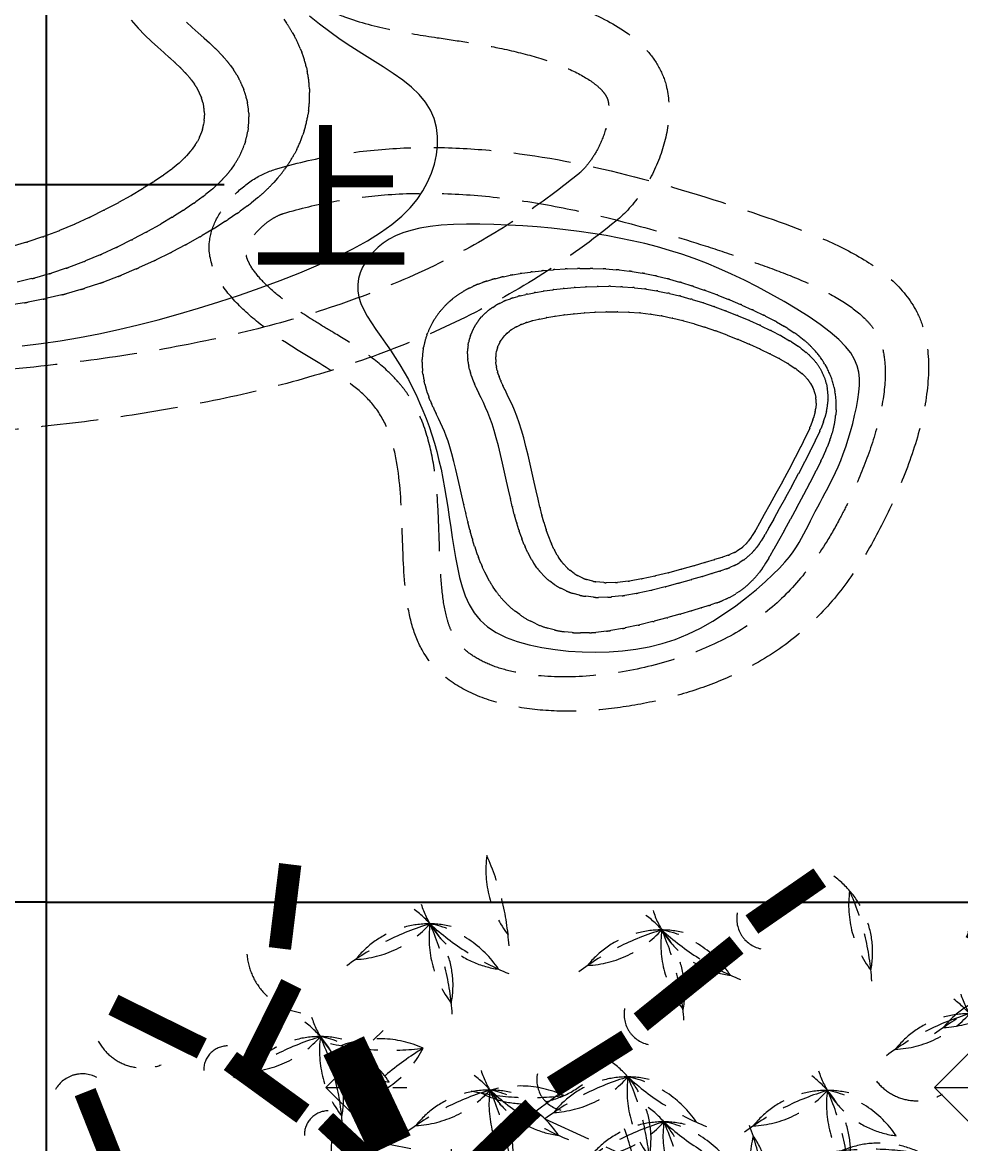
# Model space of a CAD drawing. Header units: millimetres. Extents: x -108767 to 78913, y -380878 to 1470.
# Drawn here: x -57684 to -56703, y -192231 to -191058 of the extents above; entities that cross this region are included whole.
import ezdxf
from ezdxf.enums import TextEntityAlignment as Align

# ---------------------------------------------------------------- set-up
doc = ezdxf.new("R2010")
doc.units = ezdxf.units.MM
doc.header["$LTSCALE"] = 10
doc.linetypes.add('DASH', pattern=[0.35, 0.25, -0.1])
for name, color, linetype in [('NW-01-stair(楼梯)', 87, 'Continuous'), ('NW-02-fr(地面家具)', 74, 'Continuous'), ('NW-02-free(活动家具)', 241, 'Continuous'), ('NW-03-地面铺装', 8, 'Continuous')]:
    doc.layers.add(name, color=color, linetype=linetype)
doc.styles.add('黑体', font='', dxfattribs={"width": 0.8, "height": 3})
doc.styles.get('黑体').set_extended_font_data('Microsoft YaHei')

# ---------------------------------------------------------------- blocks, each defined once
blk = doc.blocks.new('A$C0404cc3b')
at = {"layer": 'NW-02-free(活动家具)', "color": 8, "linetype": 'DASH', "lineweight": 5, "ltscale": 20}
for p, q in [((292.5, 721.1), (352.2, 780.8)), ((928.9, 721.1), (988.6, 780.8)), ((1253.8, 721.1), (1313.4, 780.8)), ((292.5, 721.1), (376.9, 721.1)), ((292.5, 721.1), (352.2, 661.5)), ((928.9, 721.1), (1013.3, 721.1)), ((928.9, 721.1), (988.6, 661.5)), ((1253.8, 721.1), (1338.2, 721.1)), ((1253.8, 721.1), (1313.4, 661.5)), ((279.5, 520.9), (348.4, 569.7)), ((279.5, 520.9), (328.3, 452.1)), ((279.5, 520.9), (362.7, 506.7))]:
    blk.add_line(p, q, dxfattribs=at)
for points, const_width in [([(244.3, 866.6), (255.1, 954.6)], 23.4), ([(738, 891.7), (809, 940.8)], 23.4), ([(1205.6, 866.6), (1216.4, 954.6)], 11.7), ([(621.7, 789.5), (721.9, 870.3)], 23.4), ([(964, 883.7), (1074.1, 833.1), (1134.9, 780.7), (1199.8, 742.5)], 11.7), ([(205.5, 726.7), (256.3, 829.4)], 23.4), ([(1166.8, 726.7), (1217.6, 829.4)], 11.7), ([(70.2, 807.7), (162.6, 762)], 23.4), ([(311, 764.8), (359.9, 661)], 46.8), ([(529.8, 722), (607.5, 770.7)], 23.4), ([(192.5, 748.9), (268.4, 693.7)], 23.4), ([(40.6, 716.3), (77.5, 623.1)], 23.4), ([(443.9, 637.1), (509.1, 700.1)], 23.4), ([(292, 686), (375.7, 607.8)], 23.4), ([(884.5, 652.2), (884.5, 652.2)], 11.7), ([(914, 557.5), (925.7, 647.1)], 11.7), ([(414.9, 608.6), (496, 572.9)], 23.4), ([(88, 595.6), (127.2, 508.8)], 23.4), ([(512, 560.1), (593.1, 524.4)], 23.4), ([(498.4, 537.9), (585.9, 515.4)], 11.7), ([(1210.2, 477.3), (1288.8, 539.3)], 11.7), ([(615.4, 501.6), (699.2, 464.5)], 11.7), ([(137.6, 483.5), (179.2, 402.9)], 23.4), ([(719.8, 452.9), (803.6, 415.8)], 11.7), ([(194.2, 376.8), (218.4, 288.4)], 23.4), ([(232.4, 269.4), (281, 150.2)], 23.4), ([(296.8, 128.6), (323.4, 46.5)], 23.4)]:
    blk.add_lwpolyline(points, dxfattribs=dict(at, const_width=const_width))
for points in [[(450.1, 643.9), (499.7, 687.3), (550.8, 725.4)], [(521.5, 688.3), (631.6, 637.7), (692.4, 585.3), (757.3, 547.1)], [(621.7, 582.1), (494.5, 628.8), (450.1, 643.9), (359.9, 661)], [(88, 595.6), (55.6, 471.3), (37.9, 395.2)], [(585.9, 515.4), (649.8, 548.8), (735.9, 579.6)], [(396.4, 180.8), (385.1, 189.7)]]:
    blk.add_lwpolyline(points, dxfattribs=at)
for centre, radius, start, end in [((571.6, 949.1), 111.9, 172.3993, 217.6505), ((210.6, 852.2), 273.9, 3.6094, 24.0657), ((765.8, 862.5), 98.5, 349.1006, 54.0461), ((976.5, 863), 98.5, 349.1006, 54.0461), ((951.1, 912.2), 111.9, 172.3993, 217.6505), ((590.1, 815.3), 273.9, 3.6094, 24.0657), ((1128.9, 664.9), 273.9, 106.5523, 127.0086), ((1161.8, 912.7), 111.9, 172.3993, 217.6505), ((800.8, 815.8), 273.9, 3.6094, 24.0657), ((1235.8, 1129.6), 273.9, 227.528, 247.9843), ((1029.9, 817.6), 111.9, 33.9433, 79.1944), ((326.9, 827.8), 98.5, 349.1006, 54.0461), ((486, 942.6), 98.5, 197.5476, 262.4931), ((728.5, 936.2), 98.5, 197.5476, 262.4931), ((754.5, 897.8), 32.4, 168.9262, 259.8198), ((1337.6, 650.8), 273.9, 106.5523, 127.0086), ((1259, 815), 98.5, 76.5719, 141.5174), ((1176.1, 988), 111.9, 272.9675, 318.2187), ((479.3, 629.8), 273.9, 106.5523, 127.0086), ((400.7, 793.9), 98.5, 76.5719, 141.5174), ((317.8, 966.9), 111.9, 272.9675, 318.2187), ((512.2, 877.6), 111.9, 172.3993, 217.6505), ((151.2, 780.7), 273.9, 3.6094, 24.0657), ((586.3, 1094.4), 273.9, 227.528, 247.9843), ((380.3, 782.5), 111.9, 33.9433, 79.1944), ((569.4, 821.5), 98.5, 349.1006, 54.0461), ((1014.1, 816), 98.5, 349.1006, 54.0461), ((721.8, 623.4), 273.9, 106.5523, 127.0086), ((643.2, 787.5), 98.5, 76.5719, 141.5174), ((560.3, 960.6), 111.9, 272.9675, 318.2187), ((754.7, 871.2), 111.9, 172.3993, 217.6505), ((393.6, 774.3), 273.9, 3.6094, 24.0657), ((828.7, 1088.1), 273.9, 227.528, 247.9843), ((622.8, 776.1), 111.9, 33.9433, 79.1944), ((1166.5, 618), 273.9, 106.5523, 127.0086), ((1005, 955.1), 111.9, 272.9675, 318.2187), ((1087.9, 782.1), 98.5, 76.5719, 141.5174), ((1199.4, 865.7), 111.9, 172.3993, 217.6505), ((838.3, 768.8), 273.9, 3.6094, 24.0657), ((1273.4, 1082.6), 273.9, 227.528, 247.9843), ((1067.5, 770.6), 111.9, 33.9433, 79.1944), ((277.4, 866.3), 67.9, 184.9165, 260.4309), ((1238.7, 866.3), 67.9, 184.9165, 260.4309), ((929.3, 766.6), 98.5, 349.1006, 54.0461), ((941.5, 756.5), 98.5, 349.1006, 54.0461), ((1114.6, 816.3), 111.9, 172.3993, 217.6505), ((1188.6, 1033.1), 273.9, 227.528, 247.9843), ((982.7, 721.2), 111.9, 33.9433, 79.1944), ((753.5, 719.4), 273.9, 3.6094, 24.0657), ((1093.9, 558.4), 273.9, 106.5523, 127.0086), ((932.5, 895.5), 111.9, 272.9675, 318.2187), ((1015.3, 722.5), 98.5, 76.5719, 141.5174), ((891.3, 733.7), 98.5, 349.1006, 54.0461), ((1050.4, 848.5), 98.5, 197.5476, 262.4931), ((1126.8, 806.2), 111.9, 172.3993, 217.6505), ((765.8, 709.3), 273.9, 3.6094, 24.0657), ((1071.2, 734.3), 98.5, 349.1006, 54.0461), ((636.7, 797.7), 32.4, 168.9262, 259.8198), ((1043.7, 535.7), 273.9, 106.5523, 127.0086), ((882.2, 872.8), 111.9, 272.9675, 318.2187), ((965.1, 699.8), 98.5, 76.5719, 141.5174), ((1076.6, 783.5), 111.9, 172.3993, 217.6505), ((944.7, 688.4), 111.9, 33.9433, 79.1944), ((715.5, 686.6), 273.9, 3.6094, 24.0657), ((1145, 700.4), 98.5, 76.5719, 141.5174), ((1062.1, 873.4), 111.9, 272.9675, 318.2187), ((1219.6, 830.9), 98.5, 197.5476, 262.4931), ((1256.4, 784.1), 111.9, 172.3993, 217.6505), ((895.4, 687.1), 273.9, 3.6094, 24.0657), ((1140.4, 719.7), 98.5, 349.1006, 54.0461), ((212.4, 709.8), 98.5, 349.1006, 54.0461), ((371.4, 824.5), 98.5, 197.5476, 262.4931), ((1060.5, 716.1), 98.5, 349.1006, 54.0461), ((1173.6, 709.8), 98.5, 349.1006, 54.0461), ((1332.7, 824.5), 98.5, 197.5476, 262.4931), ((925.3, 697.9), 98.5, 349.1006, 54.0461), ((1084.4, 812.6), 98.5, 197.5476, 262.4931), ((1212.9, 518.1), 273.9, 106.5523, 127.0086), ((1051.4, 855.2), 111.9, 272.9675, 318.2187), ((1134.3, 682.2), 98.5, 76.5719, 141.5174), ((1292.8, 521.7), 273.9, 106.5523, 127.0086), ((1245.8, 765.9), 111.9, 172.3993, 217.6505), ((1113.9, 670.8), 111.9, 33.9433, 79.1944), ((884.8, 669), 273.9, 3.6094, 24.0657), ((1131.4, 858.8), 111.9, 272.9675, 318.2187), ((1214.2, 685.8), 98.5, 76.5719, 141.5174), ((1325.7, 769.5), 111.9, 172.3993, 217.6505), ((964.7, 672.5), 273.9, 3.6094, 24.0657), ((101.6, 795.2), 53.7, 208.3449, 290.0268), ((189.8, 739.4), 25.2, 90.751, 181.3448), ((364.8, 511.7), 273.9, 106.5523, 127.0086), ((286.2, 675.9), 98.5, 76.5719, 141.5174), ((203.3, 848.9), 111.9, 272.9675, 318.2187), ((397.6, 759.5), 111.9, 172.3993, 217.6505), ((36.6, 662.6), 273.9, 3.6094, 24.0657), ((265.7, 664.4), 111.9, 33.9433, 79.1944), ((359.3, 1034), 273.9, 256.8823, 277.3386), ((348.1, 660.3), 111.9, 65.6722, 110.9234), ((1326, 511.7), 273.9, 106.5523, 127.0086), ((1247.4, 675.9), 98.5, 76.5719, 141.5174), ((1164.5, 848.9), 111.9, 272.9675, 318.2187), ((1290.4, 792.8), 98.5, 197.5476, 262.4931), ((1358.9, 759.5), 111.9, 172.3993, 217.6505), ((997.8, 662.6), 273.9, 3.6094, 24.0657), ((1227, 664.4), 111.9, 33.9433, 79.1944), ((534.5, 527), 273.9, 120.8009, 141.2572), ((295, 814), 111.9, 287.2162, 332.4674), ((1110.6, 747.6), 111.9, 172.3993, 217.6505), ((749.6, 650.7), 273.9, 3.6094, 24.0657), ((978.7, 652.5), 111.9, 33.9433, 79.1944), ((1131.4, 678.1), 98.5, 349.1006, 54.0461), ((534, 667.6), 98.5, 349.1006, 54.0461), ((1283.8, 480), 273.9, 106.5523, 127.0086), ((1122.3, 817.2), 111.9, 272.9675, 318.2187), ((1205.2, 644.2), 98.5, 76.5719, 141.5174), ((1316.6, 727.8), 111.9, 172.3993, 217.6505), ((955.6, 630.9), 273.9, 3.6094, 24.0657), ((1184.8, 632.7), 111.9, 33.9433, 79.1944), ((37.7, 703), 32.4, 62.1991, 153.0927), ((389.7, 653.9), 98.5, 349.1006, 54.0461), ((548.7, 768.6), 98.5, 197.5476, 262.4931), ((545.4, 729.1), 32.4, 168.9262, 259.8198), ((686.4, 469.6), 273.9, 106.5523, 127.0086), ((524.9, 806.7), 111.9, 272.9675, 318.2187), ((607.8, 633.7), 98.5, 76.5719, 141.5174), ((719.3, 717.3), 111.9, 172.3993, 217.6505), ((587.4, 622.2), 111.9, 33.9433, 79.1944), ((793.3, 934.2), 273.9, 227.528, 247.9843), ((358.2, 620.4), 273.9, 3.6094, 24.0657), ((742.7, 653.5), 98.5, 349.1006, 54.0461), ((901.7, 768.2), 98.5, 197.5476, 262.4931), ((910.7, 760.9), 53.7, 218.0653, 299.7472), ((1185.2, 647.8), 98.5, 349.1006, 54.0461), ((542.1, 455.9), 273.9, 106.5523, 127.0086), ((463.5, 620), 98.5, 76.5719, 141.5174), ((380.6, 793), 111.9, 272.9675, 318.2187), ((506.4, 984.4), 273.9, 256.8823, 277.3386), ((501, 802.5), 98.5, 242.3735, 307.319), ((495.3, 610.8), 111.9, 65.6722, 110.9234), ((574.9, 703.6), 111.9, 172.3993, 217.6505), ((443, 608.5), 111.9, 33.9433, 79.1944), ((649, 920.5), 273.9, 227.528, 247.9843), ((213.9, 606.7), 273.9, 3.6094, 24.0657), ((895.1, 455.5), 273.9, 106.5523, 127.0086), ((733.6, 792.6), 111.9, 272.9675, 318.2187), ((816.5, 619.6), 98.5, 76.5719, 141.5174), ((927.9, 703.3), 111.9, 172.3993, 217.6505), ((796.1, 608.1), 111.9, 33.9433, 79.1944), ((566.9, 606.3), 273.9, 3.6094, 24.0657), ((1084.2, 636.9), 98.5, 349.1006, 54.0461), ((1243.3, 751.6), 98.5, 197.5476, 262.4931), ((295.1, 671.5), 25.2, 90.751, 181.3448), ((571.6, 620.6), 98.5, 349.1006, 54.0461), ((1269.5, 686.6), 111.9, 172.3993, 217.6505), ((1137.6, 591.5), 111.9, 33.9433, 79.1944), ((1343.5, 903.5), 273.9, 227.528, 247.9843), ((908.4, 589.7), 273.9, 3.6094, 24.0657), ((40.3, 595.4), 273.9, 359.8252, 20.2815), ((724, 422.6), 273.9, 106.5523, 127.0086), ((645.4, 586.7), 98.5, 76.5719, 141.5174), ((562.5, 759.7), 111.9, 272.9675, 318.2187), ((756.9, 670.4), 111.9, 172.3993, 217.6505), ((625, 575.3), 111.9, 33.9433, 79.1944), ((830.9, 887.2), 273.9, 227.528, 247.9843), ((395.8, 573.5), 273.9, 3.6094, 24.0657), ((478.7, 586.3), 273.9, 359.8252, 20.2815), ((409.7, 653), 111.9, 166.2404, 211.4916), ((220.1, 623.4), 98.5, 329.8448, 34.7903), ((347.8, 582.9), 273.9, 359.8252, 20.2815), ((848, 643.9), 111.9, 166.2404, 211.4916), ((658.5, 614.3), 98.5, 329.8448, 34.7903), ((870.9, 564.4), 98.5, 48.5833, 113.5288), ((1087.4, 710.7), 79.9, 212.5915, 286.9567), ((455.4, 650.2), 32.4, 168.9262, 259.8198), ((486.8, 571.2), 98.5, 349.1006, 54.0461), ((863.3, 382.6), 273.9, 78.5637, 99.02), ((879, 756.1), 111.9, 244.9789, 290.2301), ((405, 577), 67.9, 78.1894, 153.7038), ((803.4, 902.8), 273.9, 256.8823, 277.3386), ((798, 720.9), 98.5, 242.3735, 307.319), ((792.3, 529.2), 111.9, 65.6722, 110.9234), ((862.1, 535.6), 98.5, 90.8205, 155.766), ((1017.9, 378.9), 273.9, 110.7422, 131.1985), ((927.5, 536.9), 98.5, 80.7618, 145.7073), ((832.2, 703.4), 111.9, 277.1574, 322.4086), ((872.9, 565.3), 98.5, 339.3802, 44.3257), ((739.2, 682.8), 111.9, 287.2162, 332.4674), ((927.9, 534.8), 98.5, 11.5587, 76.5042), ((783.5, 424.1), 273.9, 26.0675, 46.5238), ((1080.2, 651.6), 111.9, 194.8574, 240.1085), ((91.4, 580.8), 32.4, 62.1991, 153.0927), ((308.5, 456.6), 273.9, 13.7355, 34.1918), ((331, 609.5), 273.9, 341.557, 2.0133), ((1063.9, 583), 111.9, 162.6788, 207.93), ((691.7, 548.4), 273.9, 353.889, 14.3453), ((279.3, 866.3), 273.9, 256.8823, 277.3386), ((273.9, 684.4), 98.5, 242.3735, 307.319), ((268.2, 492.6), 111.9, 65.6722, 110.9234), ((275, 512.7), 273.9, 359.8252, 20.2815), ((653.2, 601.3), 111.9, 180.1508, 225.402), ((476.3, 527), 98.5, 343.7551, 48.7006), ((510.6, 579.8), 98.5, 311.5766, 16.5221), ((699.8, 548.5), 111.9, 147.9723, 193.2234), ((337.9, 499), 98.5, 90.8205, 155.766), ((215, 646.3), 111.9, 287.2162, 332.4674), ((586.7, 853.8), 273.9, 256.8823, 277.3386), ((644.4, 570.3), 111.9, 166.2404, 211.4916), ((454.8, 540.8), 98.5, 329.8448, 34.7903), ((581.3, 671.9), 98.5, 242.3735, 307.319), ((575.6, 480.1), 111.9, 65.6722, 110.9234), ((717.6, 857.1), 273.9, 256.8823, 277.3386), ((712.2, 675.2), 98.5, 242.3735, 307.319), ((706.5, 483.5), 111.9, 65.6722, 110.9234), ((776.3, 489.9), 98.5, 90.8205, 155.766), ((520.4, 555.2), 25.2, 90.751, 181.3448), ((653.4, 637.1), 111.9, 287.2162, 332.4674), ((1325.3, 564.9), 32.4, 168.9262, 259.8198), ((509.3, 537.1), 23.3, 104.2461, 231.1464), ((913.4, 568.3), 23.3, 201.2528, 328.1531), ((120.4, 451.7), 273.9, 359.8252, 20.2815), ((-64.2, 441.7), 273.9, 359.8252, 20.2815), ((489.7, 509.3), 111.9, 166.2404, 211.4916), ((300.2, 479.8), 98.5, 329.8448, 34.7903), ((305.1, 499.3), 111.9, 166.2404, 211.4916), ((115.6, 469.7), 98.5, 329.8448, 34.7903), ((514, 783.6), 273.9, 256.8823, 277.3386), ((508.6, 601.7), 98.5, 242.3735, 307.319), ((502.9, 409.9), 111.9, 65.6722, 110.9234), ((622.6, 498.6), 23.3, 104.2461, 231.1464), ((689.2, 276.6), 273.9, 120.8009, 141.2572), ((449.7, 563.6), 111.9, 287.2162, 332.4674), ((146.8, 468.7), 32.4, 62.1991, 153.0927), ((516.6, 759.7), 273.9, 256.8823, 277.3386), ((511.1, 577.8), 98.5, 242.3735, 307.319), ((505.4, 386), 111.9, 65.6722, 110.9234), ((-236, 396), 273.9, 359.8252, 20.2815), ((474.2, 526.8), 98.5, 274.552, 339.4975), ((1223.7, 478.3), 32.4, 168.9262, 259.8198), ((133.3, 453.7), 111.9, 166.2404, 211.4916), ((-56.2, 424.1), 98.5, 329.8448, 34.7903), ((460, 401.7), 67.9, 78.1894, 153.7038), ((381.9, 683.7), 273.9, 289.0608, 309.5171), ((571.5, 361.5), 111.9, 97.8507, 143.1019), ((731.4, 455), 23.3, 104.2461, 231.1464), ((-171.4, 372.5), 273.9, 359.8252, 20.2815), ((353.9, 540.7), 98.5, 242.3735, 307.319), ((348.2, 348.9), 111.9, 65.6722, 110.9234), ((171.8, 374.2), 273.9, 359.8252, 20.2815), ((541.1, 431.8), 111.9, 166.2404, 211.4916), ((351.6, 402.3), 98.5, 329.8448, 34.7903), ((197.9, 430.1), 111.9, 166.2404, 211.4916), ((8.4, 400.5), 98.5, 329.8448, 34.7903), ((169.3, 530.6), 98.5, 242.3735, 307.319), ((163.6, 338.9), 111.9, 65.6722, 110.9234), ((359.3, 722.6), 273.9, 256.8823, 277.3386), ((534.6, 215.6), 273.9, 120.8009, 141.2572), ((418, 355.3), 98.5, 90.8205, 155.766), ((295.1, 502.6), 111.9, 287.2162, 332.4674), ((1140.3, 377.3), 98.5, 349.1006, 54.0461), ((174.7, 712.5), 273.9, 256.8823, 277.3386), ((350, 205.6), 273.9, 120.8009, 141.2572), ((233.4, 345.3), 98.5, 90.8205, 155.766), ((110.5, 492.6), 111.9, 287.2162, 332.4674), ((1292.7, 179.3), 273.9, 106.5523, 127.0086), ((1214.1, 343.4), 98.5, 76.5719, 141.5174), ((1131.2, 516.4), 111.9, 272.9675, 318.2187), ((1325.6, 427.1), 111.9, 172.3993, 217.6505), ((1193.7, 332), 111.9, 33.9433, 79.1944), ((1399.6, 643.9), 273.9, 227.528, 247.9843), ((964.6, 330.2), 273.9, 3.6094, 24.0657), ((-92.7, 299.5), 273.9, 359.8252, 20.2815), ((196.5, 359.8), 32.4, 62.1991, 153.0927), ((67.5, 643.3), 273.9, 256.8823, 277.3386), ((62.1, 461.4), 98.5, 242.3735, 307.319), ((56.4, 269.7), 111.9, 65.6722, 110.9234), ((276.7, 357.1), 111.9, 166.2404, 211.4916), ((87.2, 327.5), 98.5, 329.8448, 34.7903), ((410.7, 645.1), 273.9, 256.8823, 277.3386), ((399.6, 271.4), 111.9, 65.6722, 110.9234), ((469.4, 277.8), 98.5, 90.8205, 155.766), ((242.8, 136.4), 273.9, 120.8009, 141.2572), ((3.3, 423.4), 111.9, 287.2162, 332.4674), ((-148.5, 277), 273.9, 359.8252, 20.2815), ((586, 138.1), 273.9, 120.8009, 141.2572), ((346.5, 425.1), 111.9, 287.2162, 332.4674), ((220.9, 334.6), 111.9, 166.2404, 211.4916), ((31.4, 305.1), 98.5, 329.8448, 34.7903), ((111.9, 318.9), 111.9, 166.2404, 211.4916), ((-77.7, 289.4), 98.5, 329.8448, 34.7903), ((140.9, 388.5), 98.5, 242.3735, 307.319), ((135.2, 196.7), 111.9, 65.6722, 110.9234), ((44.5, 221.3), 273.9, 359.8252, 20.2815), ((413.9, 278.9), 111.9, 166.2404, 211.4916), ((224.3, 249.4), 98.5, 329.8448, 34.7903), ((146.3, 570.4), 273.9, 256.8823, 277.3386), ((321.6, 63.4), 273.9, 120.8009, 141.2572), ((82.1, 350.4), 111.9, 287.2162, 332.4674), ((85.1, 366), 98.5, 242.3735, 307.319), ((79.4, 174.2), 111.9, 65.6722, 110.9234), ((235.9, 252.7), 32.4, 62.1991, 153.0927), ((90.5, 547.9), 273.9, 256.8823, 277.3386), ((265.8, 40.9), 273.9, 120.8009, 141.2572), ((26.3, 327.9), 111.9, 287.2162, 332.4674), ((283.5, 492.2), 273.9, 256.8823, 277.3386), ((278.1, 310.3), 98.5, 242.3735, 307.319), ((272.4, 118.5), 111.9, 65.6722, 110.9234), ((342.1, 124.9), 98.5, 90.8205, 155.766), ((458.7, -14.8), 273.9, 120.8009, 141.2572), ((219.2, 272.2), 111.9, 287.2162, 332.4674), ((297.9, 111), 32.4, 62.1991, 153.0927), ((396.6, 79), 111.9, 166.2404, 211.4916), ((207, 49.5), 98.5, 329.8448, 34.7903), ((266.2, 292.3), 273.9, 256.8823, 277.3386), ((260.8, 110.4), 98.5, 242.3735, 307.319), ((255.1, -81.4), 111.9, 65.6722, 110.9234)]:
    blk.add_arc(centre, radius, start, end, dxfattribs=at)
blk = doc.blocks.new('A$C7b0b6d12')
at = {"layer": 'NW-02-free(活动家具)', "color": 8, "linetype": 'DASH', "lineweight": 5, "ltscale": 20}
blk.add_lwpolyline([(594.16, 261.49), (607.78, 271.22), (621.21, 281.36), (634.53, 291.96), (647.76, 303), (660.92, 314.49), (674.01, 326.41), (687.03, 338.75), (700.01, 351.49), (712.93, 364.63), (725.82, 378.15), (738.65, 392.01), (751.28, 406.11), (763.53, 420.29), (775.25, 434.42), (786.25, 448.34), (796.38, 461.92), (805.45, 475.02), (813.3, 487.49), (819.8, 499.22), (824.99, 510.26), (828.97, 520.67), (831.8, 530.54), (833.59, 539.92), (834.41, 548.9), (834.34, 557.55), (833.48, 565.94), (831.9, 574.12), (829.57, 582.01), (826.49, 589.52), (822.63, 596.54), (817.97, 602.97), (812.47, 608.72), (806.13, 613.69), (798.91, 617.76), (790.82, 620.89), (781.94, 623.19), (772.4, 624.83), (762.3, 625.95), (751.75, 626.73), (740.89, 627.33), (729.81, 627.89), (718.63, 628.59), (707.45, 629.56), (696.29, 630.82), (685.17, 632.37), (674.1, 634.2)], dxfattribs=at)
for points in [[(655.85, 621.01), (659.6, 619.21, -0.027134), (667.92, 614.67), (671.12, 612.68, -0.033842), (680.72, 605.79), (683.4, 603.58, -0.040231), (693.47, 593.8), (695.63, 591.34, -0.044577), (704.8, 578.78), (706.44, 576.05, -0.04524), (713.33, 561.85), (714.47, 558.81, -0.042784), (718.53, 544.44), (719.18, 541.06, -0.039971), (720.71, 527.2), (720.82, 523.4, -0.034721), (720.35, 511.29), (719.88, 507, -0.028249), (718.25, 497.27), (717.15, 492.39, -0.02214), (715.12, 484.92), (713.34, 479.38, -0.017055), (711.33, 473.77), (708.82, 467.47, -0.01307), (707.02, 463.27), (703.74, 456.13, -0.010028), (702.21, 452.97), (698.11, 444.92, -0.007834), (696.83, 442.49), (691.88, 433.48, -0.006749), (690.71, 431.43), (684.97, 421.6, -0.006353), (683.82, 419.7), (677.36, 409.27, -0.006341), (676.17, 407.4), (669.06, 396.56, -0.006619), (667.77, 394.64), (660.11, 383.6, -0.007161), (658.65, 381.56), (650.5, 370.51, -0.007978), (648.81, 368.29), (640.26, 357.43, -0.00912), (638.24, 354.96), (629.36, 344.49, -0.010385), (626.95, 341.77), (617.79, 331.84, -0.010709), (615.2, 329.14), (605.74, 319.73, -0.010546), (603.07, 317.19), (593.27, 308.23, -0.010146), (590.6, 305.89), (580.4, 297.3, -0.009531), (577.81, 295.2), (567.18, 286.91, -0.008739)], [(582.85, 577.69), (589.59, 576.05), (596.22, 574.55), (602.68, 573.13, -0.001981), (603.09, 573.04), (609.12, 571.66, -0.00643), (610.43, 571.34), (615.88, 569.95, -0.011698), (618.24, 569.29), (623.11, 567.79, -0.016152), (626.32, 566.7), (630.63, 565.07, -0.021124), (634.7, 563.33), (638.45, 561.53, -0.027134), (643.44, 558.8), (646.65, 556.81, -0.033842), (652.41, 552.68), (655.08, 550.47, -0.040231), (661.13, 544.6), (663.28, 542.14, -0.044577), (668.79, 534.61), (670.43, 531.88, -0.04524), (674.56, 523.35), (675.71, 520.32, -0.042784), (678.14, 511.7), (678.79, 508.32, -0.039971), (679.71, 500), (679.82, 496.2, -0.034721), (679.53, 488.94), (679.07, 484.64, -0.028249), (678.09, 478.8), (676.99, 473.92, -0.02214), (675.77, 469.45), (673.99, 463.9, -0.017055), (672.78, 460.53), (670.28, 454.23, -0.01307), (669.2, 451.71), (665.92, 444.58, -0.010028), (665, 442.68), (660.9, 434.62, -0.007834), (660.13, 433.17), (655.18, 424.15, -0.006749), (654.48, 422.92), (648.73, 413.1, -0.006353), (648.04, 411.96), (641.58, 401.53, -0.006341), (640.87, 400.41), (633.76, 389.57, -0.006619), (632.99, 388.42), (625.33, 377.37, -0.007161), (624.45, 376.15), (616.3, 365.1, -0.007978), (615.29, 363.77), (606.73, 352.9, -0.00912), (605.52, 351.42), (596.64, 340.95, -0.010385), (595.2, 339.32), (586.04, 329.39, -0.010709), (584.48, 327.77), (575.02, 318.36, -0.010546), (573.42, 316.84), (563.62, 307.87, -0.010146)], [(539.81, 555.76), (548.47, 552.81), (556.59, 550.35), (564.26, 548.29), (571.52, 546.52), (578.43, 544.96), (584.97, 543.52, -0.001981), (585.17, 543.47), (591.2, 542.09, -0.00643), (591.86, 541.93), (597.31, 540.54, -0.011698), (598.49, 540.21), (603.36, 538.72, -0.016152), (604.96, 538.17), (609.27, 536.54, -0.021124), (611.31, 535.67), (615.06, 533.87, -0.027134), (617.55, 532.51), (620.76, 530.52, -0.033842), (623.64, 528.45), (626.32, 526.24, -0.040231), (629.34, 523.31), (631.49, 520.85, -0.044577), (634.25, 517.08), (635.89, 514.35, -0.04524), (637.95, 510.09), (639.1, 507.05, -0.042784), (640.32, 502.74), (640.97, 499.36, -0.039971), (641.43, 495.2), (641.54, 491.41, -0.034721), (641.4, 487.78), (640.93, 483.48, -0.028249), (640.44, 480.56), (639.34, 475.68, -0.02214), (638.73, 473.44), (636.95, 467.9, -0.017055), (636.35, 466.21), (633.84, 459.91, -0.01307), (633.3, 458.65), (630.02, 451.52, -0.010028), (629.56, 450.57), (625.46, 442.51, -0.007834), (625.07, 441.78), (620.12, 432.77, -0.006749), (619.77, 432.15), (614.03, 422.33, -0.006353), (613.68, 421.76), (607.22, 411.33, -0.006341), (606.86, 410.77), (599.76, 399.93, -0.006619), (599.37, 399.35), (591.71, 388.31, -0.007161), (591.27, 387.7), (583.12, 376.64, -0.007978), (582.62, 375.98), (574.06, 365.11, -0.00912), (573.46, 364.37), (564.57, 353.9, -0.010385), (563.85, 353.09), (554.69, 343.16, -0.010709), (553.91, 342.35), (544.45, 332.94, -0.010546)]]:
    blk.add_lwpolyline(points, format="xyb", dxfattribs=at)
blk.add_lwpolyline([(1266.16, 525.71), (1265.07, 532.23), (1263.74, 539.02), (1262.2, 545.98), (1260.46, 552.99), (1258.53, 559.94), (1256.45, 566.72), (1254.22, 573.22), (1251.86, 579.34), (1249.36, 584.97), (1246.58, 590.1), (1243.35, 594.76), (1239.48, 598.94), (1234.82, 602.66), (1229.17, 605.92), (1222.38, 608.74), (1214.27, 611.13), (1204.74, 613.09), (1193.96, 614.65), (1182.19, 615.82), (1169.68, 616.62), (1156.69, 617.07), (1143.46, 617.19), (1130.25, 617), (1117.31, 616.51), (1104.84, 615.75), (1092.82, 614.71), (1081.17, 613.39), (1069.82, 611.78), (1058.71, 609.87), (1047.75, 607.68), (1036.88, 605.18), (1026.02, 602.37), (1015.11, 599.26), (1004.13, 595.85), (993.09, 592.15), (981.98, 588.17), (970.8, 583.92), (959.55, 579.4), (948.23, 574.62), (936.83, 569.61), (925.39, 564.36), (914, 558.92), (902.83, 553.33), (892, 547.64), (881.66, 541.88), (871.95, 536.12), (863.01, 530.38), (854.98, 524.72), (847.97, 519.16), (841.95, 513.7), (836.84, 508.31), (832.56, 502.96), (829.06, 497.65), (826.26, 492.33), (824.08, 486.99), (822.46, 481.61), (821.34, 476.17), (820.75, 470.71), (820.72, 465.3), (821.3, 459.99), (822.52, 454.84), (824.43, 449.89), (827.06, 445.21), (830.46, 440.85), (834.64, 436.85), (839.52, 433.16), (844.97, 429.71), (850.9, 426.43), (857.19, 423.25), (863.72, 420.1), (870.4, 416.91), (877.1, 413.62), (883.73, 410.16), (890.28, 406.53), (896.72, 402.72), (903.07, 398.76), (909.31, 394.63), (915.44, 390.34), (921.45, 385.9), (927.33, 381.3), (933.09, 376.56), (938.74, 371.66), (944.3, 366.57), (949.77, 361.3), (955.18, 355.81), (960.54, 350.11), (965.87, 344.16), (971.18, 337.96), (976.49, 331.51), (981.8, 324.84), (987.14, 317.99), (992.49, 311.02), (997.88, 303.98), (1003.3, 296.91), (1008.77, 289.87), (1014.3, 282.89), (1019.89, 276.06), (1025.63, 269.48), (1031.61, 263.32), (1037.89, 257.71), (1044.57, 252.8), (1051.74, 248.73), (1059.47, 245.66), (1067.85, 243.71), (1076.94, 243), (1086.63, 243.46), (1096.8, 244.98), (1107.34, 247.43), (1118.11, 250.71), (1128.99, 254.71), (1139.85, 259.32), (1150.57, 264.41), (1161.04, 269.91), (1171.21, 275.84), (1181.04, 282.22), (1190.49, 289.11), (1199.52, 296.55), (1208.11, 304.57), (1216.21, 313.23), (1223.79, 322.56), (1230.8, 332.56), (1237.25, 343.05), (1243.12, 353.82), (1248.4, 364.63), (1253.08, 375.27), (1257.16, 385.5), (1260.61, 395.13), (1263.45, 403.9), (1265.66, 411.68), (1267.32, 418.53), (1268.5, 424.59), (1269.27, 430.02), (1269.71, 434.93), (1269.91, 439.48), (1269.92, 443.81), (1269.84, 448.05), (1269.73, 452.32), (1269.6, 456.64), (1269.46, 461.01), (1269.31, 465.44), (1269.17, 469.91), (1269.04, 474.43), (1268.93, 479), (1268.84, 483.61), (1268.77, 488.27), (1268.7, 493.02), (1268.59, 497.9), (1268.39, 502.95), (1268.09, 508.21), (1267.64, 513.73), (1267.01, 519.55)], close=True, dxfattribs=at)
for points in [[(938.19, 522.57), (943.55, 526.85, -0.006749), (944.79, 527.82), (950.85, 532.39, -0.006353), (952.04, 533.27), (958.69, 538.03, -0.006341), (959.9, 538.88), (967.05, 543.73, -0.006619), (968.34, 544.58), (975.88, 549.41, -0.007161), (977.3, 550.29), (985.15, 555.01, -0.007978), (986.76, 555.94), (994.8, 560.44, -0.00912), (996.68, 561.44), (1004.83, 565.61, -0.010385), (1007.01, 566.67), (1015.19, 570.43, -0.010709), (1017.48, 571.42), (1025.71, 574.79, -0.010546), (1028, 575.67), (1036.33, 578.68, -0.010146), (1038.57, 579.44), (1047.05, 582.11, -0.009531), (1049.18, 582.74), (1057.85, 585.12, -0.008739), (1059.82, 585.62), (1068.74, 587.73, -0.007818), (1070.51, 588.12), (1079.71, 590, -0.00682), (1081.28, 590.3), (1090.81, 591.97, -0.005886), (1092.16, 592.19), (1102.04, 593.69, -0.005473), (1103.3, 593.87), (1113.35, 595.17, -0.005482), (1114.62, 595.32), (1124.64, 596.39, -0.005835), (1125.99, 596.52), (1135.77, 597.34, -0.006602), (1137.31, 597.44), (1146.64, 597.98, -0.007956), (1148.5, 598.05), (1157.18, 598.27, -0.010271), (1159.57, 598.28), (1167.4, 598.16, -0.014363), (1170.74, 598.01), (1177.5, 597.51, -0.022711), (1182.75, 596.88), (1188.29, 595.96, -0.03946), (1197.2, 593.75), (1201.62, 592.28, -0.061192), (1214.44, 586.17), (1217.87, 584, -0.075222), (1231.01, 572.55), (1233.59, 569.51, -0.06769), (1242.04, 556.28), (1243.92, 552.24, -0.046789), (1247.55, 541.98), (1248.86, 536.77, -0.027719), (1250.08, 530.44), (1250.98, 523.91, -0.014793), (1251.34, 520.49), (1251.95, 512.5, -0.007153), (1252.06, 510.84), (1252.51, 501.33, -0.004086), (1252.55, 500.38), (1252.89, 489.7, -0.002721), (1252.91, 489.06), (1253.14, 477.64, -0.001918), (1253.15, 477.19), (1253.3, 465.48, -0.001395), (1253.31, 465.15), (1253.39, 453.58, -0.00102), (1253.4, 453.34), (1253.43, 442.35, -0.000713), (1253.43, 442.18), (1253.44, 432.21, -0.000406), (1253.44, 432.12), (1253.43, 423.62, -0.0011), (1253.43, 423.36), (1253.39, 416.63, -0.008144), (1253.35, 414.73), (1253.15, 409.49, -0.022084), (1252.73, 404.36), (1252.2, 400.21, -0.039952), (1250.3, 391.11), (1249.28, 387.64, -0.049456), (1244.96, 376.99), (1243.28, 373.79, -0.040205), (1238.28, 365.89), (1235.78, 362.56, -0.022314), (1232.48, 358.55), (1228.98, 354.68, -0.008242), (1227.68, 353.27), (1223.03, 348.45, -0.001335), (1222.81, 348.23), (1216.92, 342.17, -0.001509), (1216.68, 341.92), (1209.73, 334.87, -0.002652), (1209.29, 334.43), (1201.55, 326.75, -0.003799), (1200.92, 326.13), (1192.65, 318.16, -0.005207), (1191.77, 317.33), (1183.24, 309.44, -0.007165), (1182, 308.33), (1173.47, 300.89, -0.01016), (1171.66, 299.37), (1163.4, 292.73, -0.015186), (1160.57, 290.6), (1152.84, 285.12, -0.023282), (1148.27, 282.2), (1141.27, 278.16, -0.031125), (1134.78, 274.94), (1128.47, 272.29, -0.038875), (1119.89, 269.43), (1114.18, 268.02, -0.045554), (1103.71, 266.41), (1098.5, 266.1, -0.048254), (1087.29, 266.49), (1082.48, 267.13, -0.04502), (1072.27, 269.43), (1067.77, 270.89, -0.036816), (1059.83, 274.11), (1055.53, 276.23, -0.026445), (1050.17, 279.25), (1045.98, 281.9, -0.017339), (1042.64, 284.18), (1038.48, 287.24, -0.013548), (1035.99, 289.18), (1031.81, 292.62, -0.011131), (1029.84, 294.31), (1025.61, 298.12, -0.008917), (1024.09, 299.54), (1019.78, 303.7, -0.006934), (1018.63, 304.84), (1014.22, 309.36, -0.005184), (1013.38, 310.23), (1008.82, 315.08, -0.003655), (1008.25, 315.71), (1003.52, 320.89, -0.002324), (1003.16, 321.29), (998.24, 326.79, -0.001161), (998.06, 326.99), (992.93, 332.78, -0.000115), (992.91, 332.8), (987.67, 338.72), (982.45, 344.58), (977.31, 350.26), (972.33, 355.64), (967.61, 360.59), (963.26, 364.96), (959.39, 368.63), (955.91, 371.7), (952.57, 374.44), (949.26, 377), (945.91, 379.46), (942.42, 381.93), (938.87, 384.42, -0.001981), (938.49, 384.69), (935.13, 387.08, -0.00643), (933.92, 387.97), (930.92, 390.22, -0.011698), (928.78, 391.91), (926.17, 394.08, -0.016152), (923.35, 396.57), (921.11, 398.68, -0.021124), (917.68, 402.2), (915.83, 404.27, -0.027134), (911.88, 409.2), (910.41, 411.24, -0.033842), (906.27, 417.94), (905.19, 419.99, -0.040231), (901.49, 428.59), (900.8, 430.65, -0.044577), (898.37, 440.73), (898.06, 442.84, -0.04524), (897.46, 453.34), (897.53, 455.5, -0.042784), (898.72, 465.39), (899.18, 467.63, -0.039971), (901.79, 476.56), (902.7, 478.92, -0.034721), (906.09, 486.25), (907.48, 488.78, -0.028249), (910.98, 494.35), (912.9, 497.07, -0.02214), (916.07, 501.14), (918.58, 504.1, -0.017055), (921.26, 507.04), (924.42, 510.28, -0.01307), (926.6, 512.4), (930.45, 515.95, -0.010028), (932.19, 517.5), (936.78, 521.41, -0.007834)], [(963.17, 518.91), (968.53, 523.19, -0.006749), (969.27, 523.77), (975.33, 528.34, -0.006353), (976.04, 528.87), (982.69, 533.63, -0.006341), (983.42, 534.14), (990.57, 538.99, -0.006619), (991.34, 539.5), (998.89, 544.34, -0.007161), (999.74, 544.86), (1007.58, 549.58, -0.007978), (1008.55, 550.14), (1016.6, 554.63, -0.00912), (1017.72, 555.23), (1025.87, 559.4, -0.010385), (1027.18, 560.04), (1035.36, 563.8, -0.010709), (1036.73, 564.4), (1044.96, 567.77, -0.010546), (1046.34, 568.3), (1054.67, 571.3, -0.010146), (1056.02, 571.76), (1064.49, 574.43, -0.009531), (1065.77, 574.81), (1074.44, 577.18, -0.008739), (1075.63, 577.49), (1084.54, 579.6, -0.007818), (1085.6, 579.83), (1094.8, 581.71, -0.00682), (1095.74, 581.89), (1105.28, 583.56, -0.005886), (1106.09, 583.7), (1115.96, 585.19, -0.005473), (1116.72, 585.3), (1126.77, 586.6, -0.005482), (1127.53, 586.69), (1137.55, 587.76, -0.005835), (1138.36, 587.84), (1148.14, 588.66, -0.006602), (1149.06, 588.72), (1158.4, 589.25, -0.007956), (1159.51, 589.3), (1168.19, 589.52, -0.010271), (1169.63, 589.52), (1177.45, 589.4, -0.014363), (1179.46, 589.31), (1186.22, 588.81, -0.022711), (1189.37, 588.43), (1194.91, 587.51, -0.03946), (1200.26, 586.19), (1204.67, 584.72, -0.061192), (1212.37, 581.05), (1215.79, 578.88, -0.075222), (1223.68, 572.01), (1226.25, 568.97, -0.06769), (1231.33, 561.03), (1233.2, 556.99, -0.046789), (1235.38, 550.83), (1236.69, 545.63, -0.027719), (1237.43, 541.82), (1238.32, 535.3, -0.014793), (1238.54, 533.25), (1239.15, 525.26, -0.007153), (1239.21, 524.26), (1239.67, 514.76, -0.004086), (1239.69, 514.19), (1240.03, 503.5, -0.002721), (1240.04, 503.12), (1240.28, 491.7, -0.001918), (1240.28, 491.43), (1240.43, 479.71, -0.001395), (1240.44, 479.52), (1240.52, 467.94, -0.00102), (1240.52, 467.8), (1240.56, 456.81, -0.000713), (1240.56, 456.71), (1240.57, 446.74, -0.000406), (1240.57, 446.69), (1240.56, 438.19, -0.0011), (1240.56, 438.03), (1240.52, 431.3, -0.008144), (1240.5, 430.16), (1240.3, 424.92, -0.022084), (1240.04, 421.84), (1239.52, 417.69, -0.039952), (1238.37, 412.23), (1237.35, 408.76, -0.049456), (1234.76, 402.37), (1233.08, 399.18, -0.040205), (1230.08, 394.43), (1227.58, 391.1, -0.022314), (1225.6, 388.7), (1222.11, 384.82, -0.008242), (1221.32, 383.98), (1216.68, 379.16, -0.001335), (1216.55, 379.03), (1210.66, 372.97, -0.001509), (1210.51, 372.82), (1203.56, 365.77, -0.002652), (1203.3, 365.51), (1195.56, 357.82, -0.003799), (1195.18, 357.45), (1186.91, 349.48, -0.005207), (1186.38, 348.98), (1177.86, 341.1, -0.007165), (1177.11, 340.43), (1168.58, 332.99, -0.01016), (1167.49, 332.08), (1159.23, 325.44, -0.015186), (1157.54, 324.16), (1149.8, 318.69, -0.023282), (1147.06, 316.93), (1140.06, 312.89, -0.031125), (1136.17, 310.96), (1129.86, 308.31, -0.038875), (1124.71, 306.6), (1119, 305.18, -0.045554), (1112.72, 304.22), (1107.51, 303.9, -0.048254), (1100.78, 304.14), (1095.98, 304.78, -0.04502), (1089.85, 306.16), (1085.35, 307.61, -0.036816), (1080.59, 309.54), (1076.29, 311.66, -0.026445), (1073.07, 313.47), (1068.88, 316.13, -0.017339), (1066.88, 317.49), (1062.72, 320.56, -0.013548), (1061.22, 321.72), (1057.04, 325.16, -0.011131), (1055.86, 326.18), (1051.63, 329.98, -0.008917), (1050.72, 330.83), (1046.41, 335, -0.006934), (1045.72, 335.68), (1041.3, 340.2, -0.005184), (1040.8, 340.72), (1036.25, 345.57, -0.003655), (1035.9, 345.95), (1031.18, 351.13, -0.002324), (1030.96, 351.37), (1026.04, 356.87, -0.001161), (1025.93, 356.99), (1020.8, 362.78, -0.000115), (1020.79, 362.79), (1015.52, 368.74), (1010.22, 374.69), (1004.94, 380.53), (999.75, 386.14), (994.73, 391.4), (989.97, 396.18), (985.56, 400.37), (981.45, 403.99), (977.52, 407.22), (973.71, 410.16), (969.98, 412.9), (966.28, 415.52), (962.67, 418.05, -0.001981), (962.44, 418.21), (959.09, 420.6, -0.00643), (958.36, 421.14), (955.36, 423.39, -0.011698), (954.08, 424.4), (951.46, 426.57, -0.016152), (949.77, 428.07), (947.54, 430.17, -0.021124), (945.48, 432.29), (943.63, 434.35, -0.027134), (941.26, 437.31), (939.79, 439.36, -0.033842), (937.3, 443.38), (936.22, 445.42, -0.040231), (934.01, 450.58), (933.31, 452.65, -0.044577), (931.85, 458.69), (931.54, 460.8, -0.04524), (931.18, 467.1), (931.26, 469.26, -0.042784), (931.97, 475.19), (932.43, 477.44, -0.039971), (934, 482.79), (934.9, 485.16, -0.034721), (936.94, 489.56), (938.33, 492.08, -0.028249), (940.42, 495.43), (942.35, 498.15, -0.02214), (944.25, 500.59), (946.77, 503.55, -0.017055), (948.37, 505.31), (951.53, 508.55, -0.01307), (952.84, 509.82), (956.69, 513.37, -0.010028), (957.73, 514.3), (962.32, 518.21, -0.007834)], [(982.54, 504.63), (987.9, 508.91, -0.006749), (988.27, 509.2), (994.32, 513.77, -0.006353), (994.68, 514.03), (1001.33, 518.8, -0.006341), (1001.69, 519.05), (1008.84, 523.9, -0.006619), (1009.23, 524.16), (1016.77, 528.99, -0.007161), (1017.2, 529.26), (1025.05, 533.97, -0.007978), (1025.53, 534.25), (1033.58, 538.75, -0.00912), (1034.14, 539.05), (1042.29, 543.22, -0.010385), (1042.94, 543.53), (1051.12, 547.3, -0.010709), (1051.81, 547.6), (1060.04, 550.96, -0.010546), (1060.73, 551.23), (1069.06, 554.23, -0.010146), (1069.73, 554.46), (1078.21, 557.14, -0.009531), (1078.85, 557.33), (1087.52, 559.7, -0.008739), (1088.11, 559.85), (1097.03, 561.96, -0.007818), (1097.56, 562.08), (1106.76, 563.96, -0.00682), (1107.23, 564.05), (1116.76, 565.72, -0.005886), (1117.17, 565.79), (1127.04, 567.29, -0.005473), (1127.42, 567.34), (1137.47, 568.64, -0.005482), (1137.85, 568.68), (1147.87, 569.76, -0.005835), (1148.28, 569.8), (1158.06, 570.61, -0.006602), (1158.52, 570.64), (1167.85, 571.18, -0.007956), (1168.41, 571.2), (1177.09, 571.42, -0.010271), (1177.81, 571.42), (1185.63, 571.3, -0.014363), (1186.64, 571.25), (1193.39, 570.75, -0.022711), (1194.97, 570.56), (1200.51, 569.65, -0.03946), (1203.19, 568.98), (1207.6, 567.51, -0.061192), (1211.45, 565.68), (1214.87, 563.5, -0.075222), (1218.81, 560.07), (1221.39, 557.03, -0.06769), (1223.93, 553.06), (1225.8, 549.02, -0.046789), (1226.89, 545.94), (1228.2, 540.73, -0.027719), (1228.57, 538.83), (1229.46, 532.31, -0.014793), (1229.57, 531.28), (1230.18, 523.3, -0.007153), (1230.21, 522.8), (1230.67, 513.29, -0.004086), (1230.68, 513.01), (1231.02, 502.32, -0.002721), (1231.02, 502.13), (1231.26, 490.71, -0.001918), (1231.26, 490.58), (1231.42, 478.86, -0.001395), (1231.42, 478.76), (1231.5, 467.19, -0.00102), (1231.5, 467.11), (1231.54, 456.12, -0.000713), (1231.54, 456.07), (1231.55, 446.11, -0.000406), (1231.55, 446.08), (1231.54, 437.58, -0.0011), (1231.54, 437.5), (1231.5, 430.76, -0.008144), (1231.49, 430.2), (1231.29, 424.96, -0.022084), (1231.16, 423.42), (1230.64, 419.27, -0.039952), (1230.07, 416.54), (1229.05, 413.07, -0.049456), (1227.75, 409.87), (1226.07, 406.68, -0.040205), (1224.57, 404.31), (1222.07, 400.98, -0.022314), (1221.08, 399.77), (1217.59, 395.9, -0.008242), (1217.19, 395.48), (1212.55, 390.66, -0.001335), (1212.48, 390.59), (1206.59, 384.54, -0.001509), (1206.52, 384.46), (1199.57, 377.41, -0.002652), (1199.44, 377.28), (1191.7, 369.59, -0.003799), (1191.51, 369.41), (1183.25, 361.44, -0.005207), (1182.98, 361.19), (1174.45, 353.31, -0.007165), (1174.08, 352.97), (1165.55, 345.53, -0.01016), (1165.01, 345.08), (1156.74, 338.44, -0.015186), (1155.9, 337.8), (1148.16, 332.32, -0.023282), (1146.79, 331.45), (1139.79, 327.41, -0.031125), (1137.84, 326.44), (1131.54, 323.79, -0.038875), (1128.96, 322.93), (1123.26, 321.52, -0.045554), (1120.11, 321.04), (1114.91, 320.72, -0.048254), (1111.54, 320.84), (1106.74, 321.48, -0.04502), (1103.67, 322.17), (1099.17, 323.62, -0.036816), (1096.79, 324.58), (1092.49, 326.71, -0.026445), (1090.88, 327.61), (1086.7, 330.26, -0.017339), (1085.7, 330.95), (1081.53, 334.01, -0.013548), (1080.79, 334.59), (1076.6, 338.03, -0.011131), (1076.01, 338.54), (1071.78, 342.35, -0.008917), (1071.33, 342.77), (1067.02, 346.94, -0.006934), (1066.67, 347.28), (1062.25, 351.8, -0.005184), (1062, 352.06), (1057.45, 356.91, -0.003655), (1057.28, 357.1), (1052.55, 362.28, -0.002324), (1052.44, 362.4), (1047.53, 367.9, -0.001161), (1047.47, 367.96), (1042.34, 373.75, -0.000115), (1042.33, 373.75), (1037.05, 379.72), (1031.68, 385.74), (1026.3, 391.7), (1020.95, 397.48), (1015.7, 402.98), (1010.63, 408.07), (1005.82, 412.64), (1001.24, 416.67), (996.87, 420.26), (992.68, 423.5), (988.67, 426.44), (984.81, 429.18), (981.16, 431.74, -0.001981), (981.05, 431.82), (977.69, 434.21, -0.00643), (977.33, 434.48), (974.33, 436.73, -0.011698), (973.69, 437.24), (971.07, 439.41, -0.016152), (970.22, 440.15), (967.99, 442.26, -0.021124), (966.96, 443.32), (965.11, 445.38, -0.027134), (963.92, 446.86), (962.46, 448.91, -0.033842), (961.22, 450.92), (960.14, 452.96, -0.040231), (959.03, 455.54), (958.33, 457.61, -0.044577), (957.6, 460.63), (957.29, 462.74, -0.04524), (957.11, 465.89), (957.18, 468.05, -0.042784), (957.54, 471.01), (958.01, 473.26, -0.039971), (958.79, 475.94), (959.69, 478.3, -0.034721), (960.71, 480.5), (962.1, 483.02, -0.028249), (963.15, 484.7), (965.07, 487.42, -0.02214), (966.02, 488.64), (968.54, 491.6, -0.017055), (969.34, 492.48), (972.5, 495.71, -0.01307), (973.15, 496.35), (977, 499.9, -0.010028), (977.53, 500.37), (982.12, 504.28, -0.007834)]]:
    blk.add_lwpolyline(points, format="xyb", close=True, dxfattribs=at)
at = {"layer": 'NW-02-free(活动家具)', "linetype": 'DASH', "lineweight": 5, "ltscale": 20}
for points, start_tangent, end_tangent in [([(994.4, 607.39), (975.32, 732.14), (807.43, 737.18), (663.48, 699.01), (380.59, 848.13), (102.08, 541.52), (144.99, 258.43), (327.11, 66.28), (552.64, 147.51), (994.4, 607.39)], (0.37179, 0.928317), (0.37179, 0.928317)), ([(712.8, 503.08), (692.58, 421.41), (794.62, 375.3), (893, 361.91), (1028.91, 197.66), (1278.88, 315.02), (1324.99, 500.25), (1262.13, 665.16), (1102.51, 672.95), (712.8, 503.08)], (-0.699982, -0.71416), (-0.699982, -0.71416))]:
    blk.add_spline(points, degree=3, dxfattribs=dict(at, start_tangent=start_tangent, end_tangent=end_tangent))
at = {"layer": 'NW-02-free(活动家具)', "color": 8, "linetype": 'DASH', "lineweight": 5, "ltscale": 20}
for points in [[(945.72, 626.88), (945.72, 626.88), (946.24, 628.17), (946.74, 629.62), (948.14, 634.39), (948.92, 638.11), (949.9, 646.19), (950.11, 650.54), (949.84, 661.14), (949.04, 667.46), (946.4, 678.93), (944.55, 684.07), (941.37, 690.52), (940.11, 692.54), (938.48, 694.71), (938, 695.28), (937.16, 696.19), (936.77, 696.57), (935.93, 697.31), (935.48, 697.66), (933.99, 698.7), (932.79, 699.4), (929.67, 700.78), (927.75, 701.46), (923.07, 702.65), (920.31, 703.16), (910.77, 704.24), (902.77, 704.28), (884.79, 702.69), (874.83, 701.07), (854.1, 696.49), (843.33, 693.54), (824, 687.52), (815.44, 684.58), (798.17, 678.37), (789.48, 675.1), (768.3, 667.26), (755.7, 662.66), (729.37, 654.48), (715.63, 650.89), (694.3, 647.61), (687.42, 646.86), (675.01, 646.26), (669.57, 646.22), (660.23, 646.63), (656.37, 646.94), (648.8, 647.79), (645.06, 648.34), (633.99, 650.32), (626.81, 652.07), (603.33, 659.11), (587.98, 665.9), (558.89, 681.3), (545.13, 689.93), (518.64, 707.85), (505.91, 717.14), (481.24, 735.37), (469.31, 744.3), (446.3, 760.77), (435.23, 768.29), (414.33, 780.96), (404.51, 786.08), (390.72, 791.75), (386.07, 793.32), (379.31, 795.11), (376.95, 795.61), (372.85, 796.3), (371.06, 796.52), (367.41, 796.82), (365.58, 796.89), (360.02, 796.89), (356.23, 796.59), (345.66, 794.92), (338.6, 792.95), (323.67, 786.87), (315.8, 782.76), (299.64, 772.39), (291.35, 766.14), (267.24, 745.15), (251.42, 727.86), (221.83, 688.62), (208.05, 666.69), (183.96, 620.86), (173.64, 596.95), (161.71, 562.09), (158.35, 550.81), (149.45, 515.55), (146.2, 492.79), (144.44, 448.63), (145.93, 427.24), (153.21, 384.35), (159.02, 362.83), (170.9, 329.48), (175.45, 318.07), (184.11, 298.27), (187.95, 289.97), (200.23, 264.76), (209.25, 247.87), (229.08, 214.7), (239.98, 198.5), (262.59, 169.54), (274.31, 156.79), (293.97, 139.43), (301.96, 133.54), (317.28, 124.43), (324.56, 121.22), (333.49, 118.59), (335.51, 118.08), (341.5, 116.86), (345.69, 116.37), (354.69, 116.07), (359.5, 116.27), (374.85, 117.97), (386.36, 120.64), (411.28, 129.02), (424.65, 134.71), (452.43, 148.4), (466.83, 156.39), (496.1, 173.74), (510.98, 183.1), (540.77, 202.16), (555.42, 211.71), (598.57, 240.48), (626.27, 259.81), (699.81, 314.38), (742.99, 350.32), (820.09, 426.02), (854.01, 465.76), (907.69, 545.4), (928.77, 584.55), (945.72, 626.88)], [(737.77, 472.85), (737.77, 472.85), (737.12, 472.19), (736.44, 471.43), (734.35, 468.85), (732.92, 466.76), (730.25, 462.04), (729.01, 459.41), (726.45, 452.82), (725.33, 448.73), (724.01, 440.99), (723.84, 437.35), (724.14, 432.57), (724.4, 431), (724.84, 429.25), (725, 428.78), (725.28, 428), (725.42, 427.67), (725.75, 427), (725.94, 426.67), (726.59, 425.64), (727.15, 424.91), (728.71, 423.26), (729.72, 422.35), (732.3, 420.42), (733.86, 419.4), (739.46, 416.29), (744.37, 414.21), (755.85, 410.58), (762.4, 409.03), (776.33, 406.54), (783.71, 405.59), (797.15, 404.35), (803.17, 403.96), (815.39, 403.36), (821.58, 403.14), (836.62, 402.55), (845.56, 402.15), (863.86, 400.44), (873.24, 399.13), (887.2, 395.68), (891.63, 394.38), (899.42, 391.57), (902.78, 390.2), (908.42, 387.55), (910.72, 386.38), (915.16, 383.91), (917.32, 382.62), (923.63, 378.56), (927.6, 375.64), (940.24, 365.3), (947.95, 357.18), (961.91, 340.25), (968.17, 331.42), (979.88, 313.61), (985.34, 304.62), (995.85, 287.08), (1000.91, 278.53), (1010.85, 262.5), (1015.73, 255.03), (1025.35, 241.88), (1030.08, 236.21), (1037.12, 229.19), (1039.58, 227.03), (1043.28, 224.2), (1044.61, 223.29), (1046.96, 221.81), (1048, 221.22), (1050.17, 220.1), (1051.28, 219.59), (1054.7, 218.16), (1057.11, 217.38), (1064.04, 215.7), (1068.89, 215.1), (1079.64, 215.02), (1085.53, 215.53), (1098.13, 217.77), (1104.84, 219.5), (1125.06, 226.24), (1139.23, 232.83), (1167.49, 249.4), (1181.59, 259.37), (1208.16, 281.4), (1220.63, 293.47), (1236.9, 311.87), (1241.87, 317.95), (1256.38, 337.37), (1264.21, 350.55), (1276.6, 377.28), (1281.16, 390.83), (1287.67, 419.09), (1289.61, 433.82), (1290.84, 457.39), (1290.96, 465.58), (1290.71, 479.99), (1290.47, 486.08), (1289.37, 504.74), (1288.15, 517.45), (1284.44, 542.94), (1281.88, 555.7), (1275.39, 579.32), (1271.44, 590.17), (1263.79, 605.89), (1260.37, 611.57), (1253.28, 621.09), (1249.62, 624.93), (1244.8, 628.85), (1243.69, 629.67), (1240.32, 631.96), (1237.86, 633.33), (1232.4, 635.82), (1229.39, 636.94), (1219.5, 639.82), (1211.73, 641.13), (1194.25, 642.35), (1184.56, 642.28), (1163.96, 640.97), (1153.05, 639.74), (1130.59, 636.56), (1119.03, 634.61), (1095.81, 630.51), (1084.35, 628.39), (1050.42, 621.74), (1028.42, 616.94), (969.18, 602.19), (933.4, 591.13), (866.55, 564.29), (835.49, 548.52), (782.05, 513.26), (759.05, 494.56), (737.77, 472.85)]]:
    blk.add_open_spline(points, degree=3, knots=[0, 0, 0, 0, 0.539085, 1.078171, 1.078171, 3.234512, 3.234512, 5.390853, 5.390853, 8.424616, 8.424616, 11.458379, 11.458379, 13.382765, 13.382765, 14.299014, 14.299014, 15.206393, 15.206393, 16.113771, 16.113771, 17.928529, 17.928529, 19.743287, 19.743287, 21.558045, 21.558045, 25.257253, 25.257253, 28.956462, 28.956462, 32.65567, 32.65567, 35.638335, 35.638335, 38.620999, 38.620999, 42.798236, 42.798236, 46.975472, 46.975472, 48.890275, 48.890275, 50.339784, 50.339784, 51.340851, 51.340851, 52.341918, 52.341918, 54.344051, 54.344051, 59.077859, 59.077859, 63.811666, 63.811666, 68.545473, 68.545473, 73.279281, 73.279281, 78.013088, 78.013088, 82.746895, 82.746895, 85.404508, 85.404508, 86.941074, 86.941074, 88.214439, 88.214439, 89.487804, 89.487804, 92.034535, 92.034535, 96.335825, 96.335825, 100.637116, 100.637116, 104.938407, 104.938407, 113.136293, 113.136293, 121.334178, 121.334178, 129.532064, 129.532064, 133.509937, 133.509937, 142.272976, 142.272976, 151.036014, 151.036014, 159.799052, 159.799052, 164.273665, 164.273665, 167.439043, 167.439043, 173.769798, 173.769798, 180.418213, 180.418213, 187.066627, 187.066627, 191.713101, 191.713101, 196.359574, 196.359574, 197.744915, 197.744915, 200.515598, 200.515598, 203.28628, 203.28628, 208.806381, 208.806381, 214.326481, 214.326481, 219.846582, 219.846582, 225.366682, 225.366682, 230.886782, 230.886782, 241.926983, 241.926983, 261.552148, 261.552148, 281.177312, 281.177312, 298.154201, 298.154201, 298.154201, 298.154201], dxfattribs=at)

msp = doc.modelspace()

# ---------------------------------------------------------------- linework, layer by layer
at = {"layer": 'NW-01-stair(楼梯)', "color": 8}
msp.add_line((-57472.8, -191227.7), (-57826.4, -191227.7), dxfattribs=at)
at = {"layer": 'NW-02-fr(地面家具)'}
msp.add_line((-57658.9, -191978.5), (-57658.9, -190393.5), dxfattribs=at)
msp.add_lwpolyline([(-57658.9, -191978.5), (-58608.9, -191978.5), (-58608.9, -193518.5), (-57658.9, -193518.5)], close=True, dxfattribs=at)
at = {"layer": 'NW-03-地面铺装', "color": 8}
msp.add_line((-57658.9, -191978.5), (-56358.9, -191978.5), dxfattribs=at)

# ---------------------------------------------------------------- block references
at = {"layer": 'NW-02-free(活动家具)', "color": 8, "linetype": 'DASH', "lineweight": 5, "ltscale": 20, "xscale": 1.2, "yscale": 1.2, "zscale": 1.2, "rotation": 331.0241587442267}
msp.add_blockref('A$C7b0b6d12', (-58460.1, -191325.3), dxfattribs=at)
at = {"layer": 'NW-02-free(活动家具)', "color": 8, "linetype": 'DASH', "lineweight": 5, "ltscale": 20}
msp.add_blockref('A$C0404cc3b', (-57658.9, -192893.6), dxfattribs=at)

# ---------------------------------------------------------------- texts
at = {"layer": 'NW-01-stair(楼梯)', "color": 8, "style": '黑体'}
msp.add_text('上', height=125, dxfattribs=at).set_placement((-57361.1, -191305.8), align=Align.CENTER)

doc.saveas('drawing.dxf')
